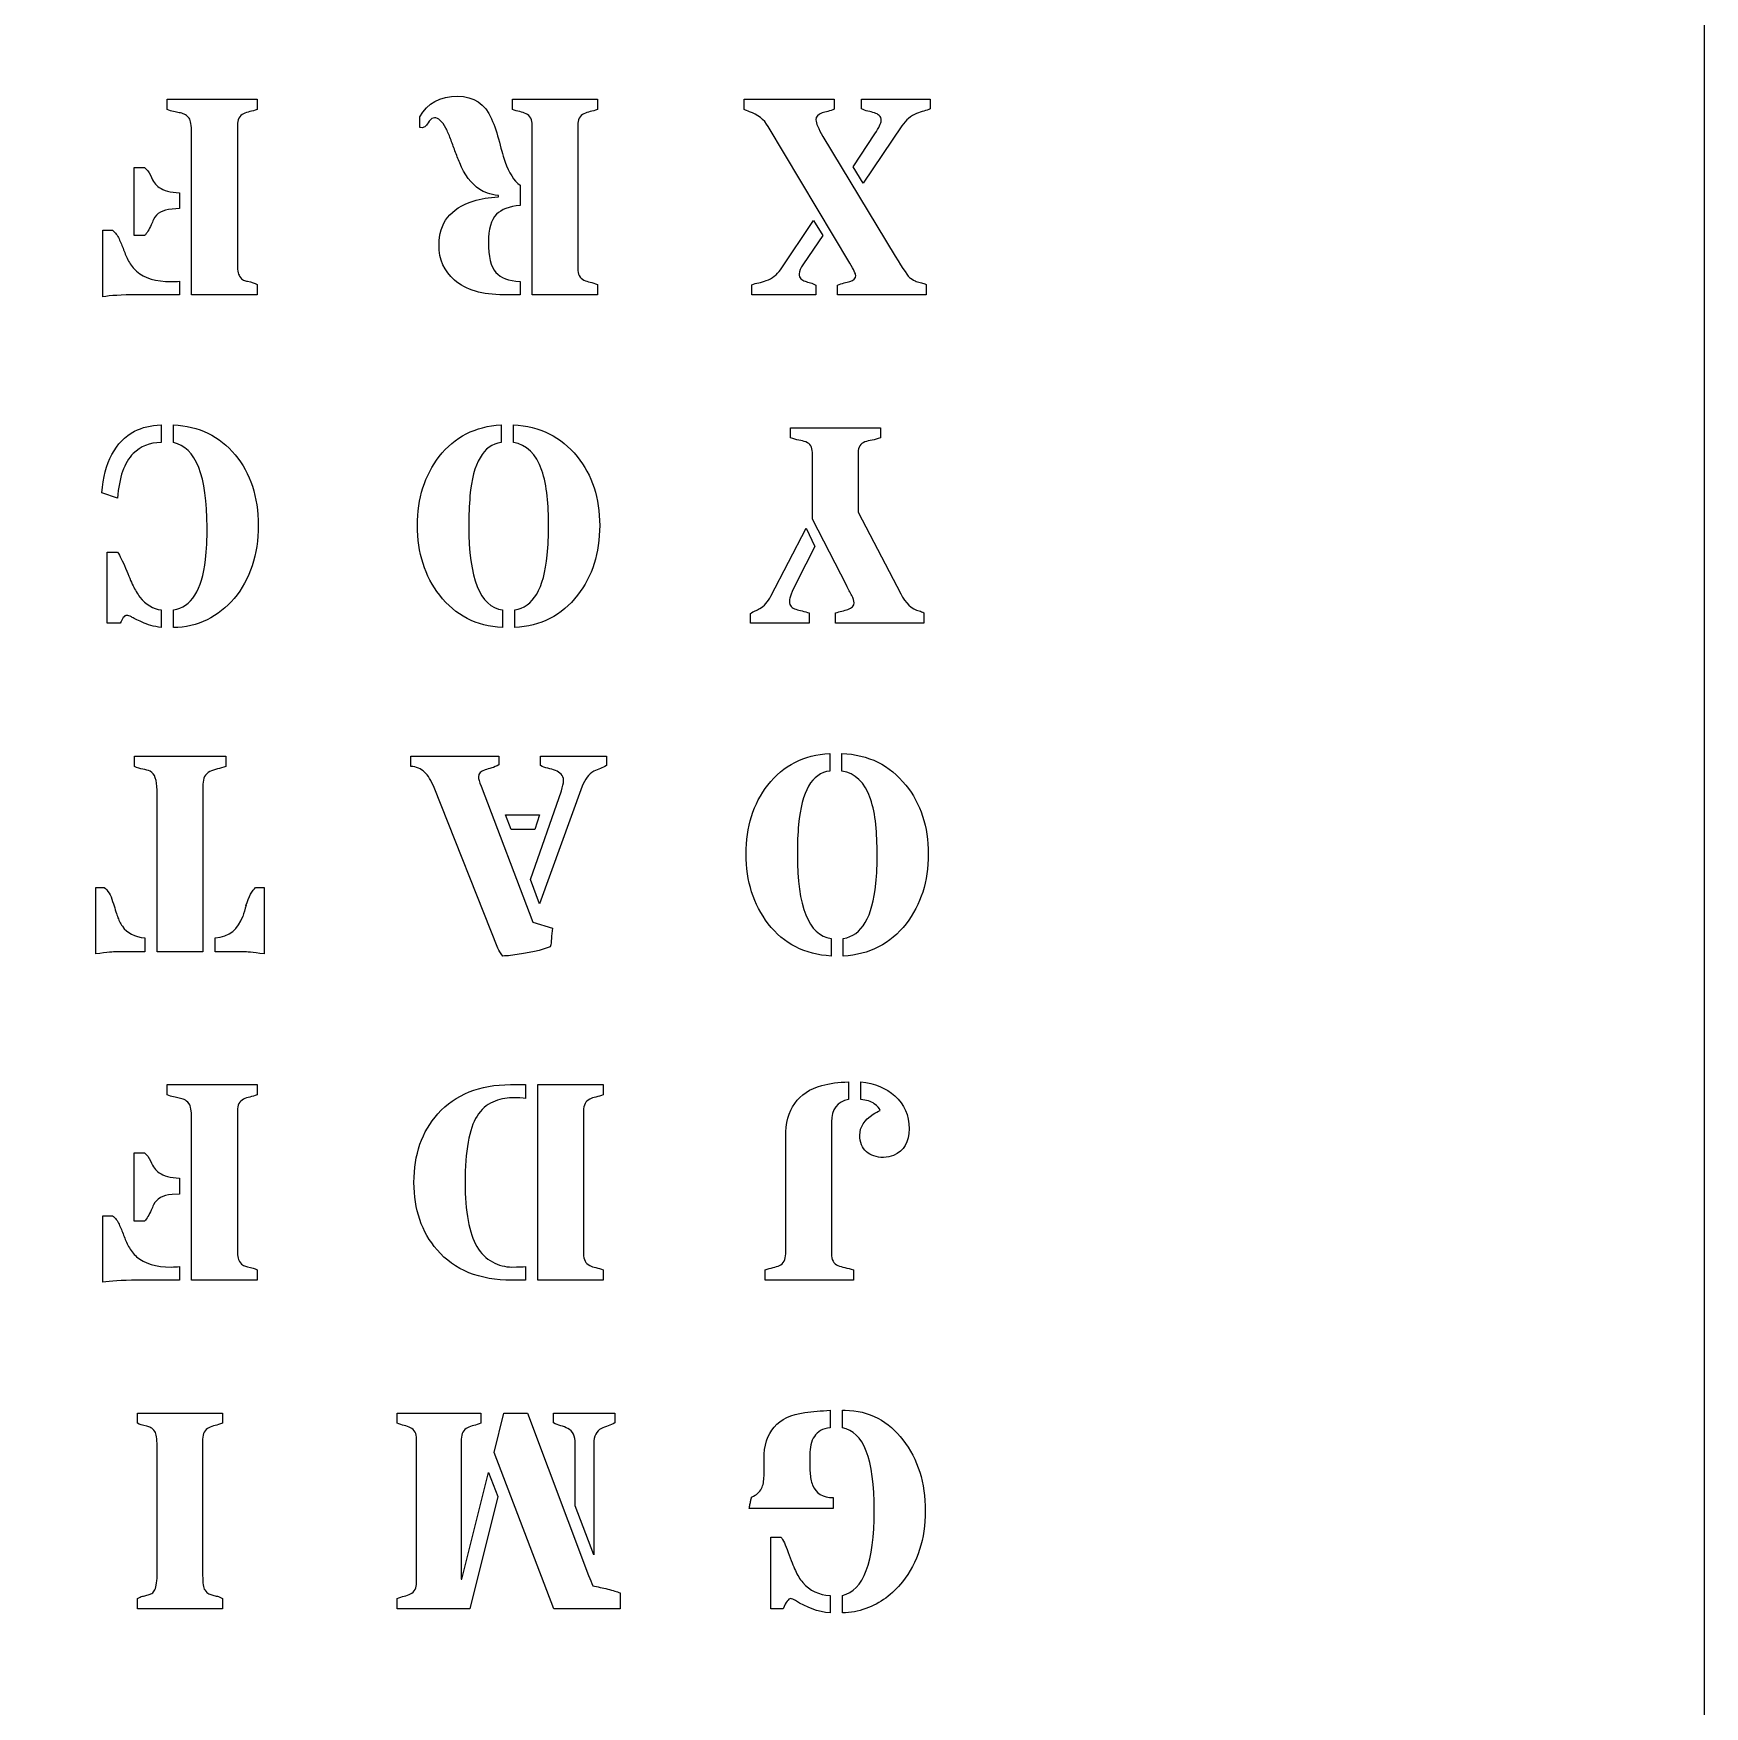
# Model space of a CAD drawing. Header units: millimetres. Extents: x -177 to 23, y -29 to 171.
# Drawn here: x -27.1 to 23, y 20.8 to 71 of the extents above; entities that cross this region are included whole.
import ezdxf

# ---------------------------------------------------------------- set-up
doc = ezdxf.new("R2010")
doc.units = ezdxf.units.MM
doc.layers.get('0').update_dxf_attribs({"linetype": 'CONTINUOUS'})

msp = doc.modelspace()

# ---------------------------------------------------------------- linework, layer by layer
for p, q in [((-23.106, 68.714), (-23.106, 69.02)), ((-23.106, 69.02), (-20.408, 69.02)), ((-20.408, 69.02), (-20.408, 68.714)), ((-12.744, 68.714), (-12.744, 69.02)), ((-12.744, 69.02), (-10.195, 69.02)), ((-10.195, 69.02), (-10.195, 68.714)), ((-5.791, 68.714), (-5.791, 69.02)), ((-5.791, 69.02), (-3.089, 69.02)), ((-3.089, 69.02), (-3.089, 68.722)), ((-2.271, 68.731), (-2.271, 69.02)), ((-2.271, 69.02), (-0.209, 69.02)), ((-0.209, 69.02), (-0.209, 68.731)), ((-15.525, 68.169), (-15.525, 68.491)), ((-22.371, 63.148), (-22.371, 68.012)), ((-20.999, 68.235), (-20.999, 64.127)), ((-12.149, 63.148), (-12.149, 68.235)), ((-10.786, 68.235), (-10.786, 63.941)), ((-2.622, 64.094), (-5.068, 68.198)), ((-3.428, 67.904), (-1.262, 64.313)), ((-2.523, 66.987), (-1.87, 67.979)), ((-1.056, 68.222), (-2.225, 66.499)), ((-24.09, 64.925), (-24.09, 66.97)), ((-24.09, 66.97), (-23.784, 66.97)), ((-2.225, 66.499), (-2.523, 66.987)), ((-12.517, 66.437), (-12.517, 65.83)), ((-22.739, 66.21), (-22.739, 65.735)), ((-13.166, 66.09), (-13.166, 66.127)), ((-22.739, 65.735), (-22.958, 65.718)), ((-4.705, 63.9), (-3.709, 65.375)), ((-3.709, 65.375), (-3.436, 64.925)), ((-25.032, 63.086), (-25.032, 65.086)), ((-25.032, 65.086), (-24.743, 65.086)), ((-23.784, 64.925), (-24.09, 64.925)), ((-3.436, 64.925), (-4.01, 64.078)), ((-22.739, 63.557), (-22.739, 63.148)), ((-20.408, 63.458), (-20.408, 63.148)), ((-12.517, 63.549), (-12.517, 63.148)), ((-10.195, 63.458), (-10.195, 63.148)), ((-5.564, 63.148), (-5.564, 63.45)), ((-3.638, 63.441), (-3.638, 63.148)), ((-2.994, 63.148), (-2.994, 63.441)), ((-0.333, 63.458), (-0.333, 63.148)), ((-22.739, 63.148), (-24.007, 63.148)), ((-20.408, 63.148), (-22.371, 63.148)), ((-12.517, 63.148), (-13.005, 63.148)), ((-10.195, 63.148), (-12.149, 63.148)), ((-3.638, 63.148), (-5.564, 63.148)), ((-0.333, 63.148), (-2.994, 63.148)), ((-23.286, 59.243), (-23.286, 58.714)), ((-22.918, 58.714), (-22.918, 59.243)), ((-13.085, 59.243), (-13.085, 58.714)), ((-12.717, 58.714), (-12.717, 59.243)), ((-4.399, 58.854), (-4.399, 59.16)), ((-4.399, 59.16), (-1.7, 59.16)), ((-1.7, 59.16), (-1.7, 58.854)), ((-3.746, 56.412), (-3.746, 58.416)), ((-2.374, 58.424), (-2.374, 56.623)), ((-24.592, 57.044), (-25.067, 57.205)), ((-2.725, 54.429), (-3.746, 56.412)), ((-2.374, 56.623), (-1.093, 54.168)), ((-4.99, 54.106), (-3.936, 56.143)), ((-3.936, 56.143), (-3.671, 55.59)), ((-24.906, 53.288), (-24.906, 55.42)), ((-24.906, 55.42), (-24.592, 55.42)), ((-3.671, 55.59), (-4.209, 54.532)), ((-24.513, 53.288), (-24.906, 53.288)), ((-23.286, 53.689), (-23.286, 53.16)), ((-22.918, 53.16), (-22.918, 53.689)), ((-13.044, 53.689), (-13.044, 53.16)), ((-12.676, 53.16), (-12.676, 53.689)), ((-5.601, 53.288), (-5.601, 53.581)), ((-3.845, 53.288), (-5.601, 53.288)), ((-3.845, 53.598), (-3.845, 53.288)), ((-3.048, 53.288), (-3.048, 53.598)), ((-0.399, 53.288), (-3.048, 53.288)), ((-0.399, 53.598), (-0.399, 53.288)), ((-24.086, 48.994), (-24.086, 49.3)), ((-24.086, 49.3), (-21.342, 49.3)), ((-21.342, 49.3), (-21.342, 48.994)), ((-15.794, 48.994), (-15.794, 49.3)), ((-15.794, 49.3), (-13.153, 49.3)), ((-13.153, 49.3), (-13.153, 49.04)), ((-11.905, 49.019), (-11.905, 49.3)), ((-11.905, 49.3), (-9.926, 49.3)), ((-9.926, 49.3), (-9.926, 49.019)), ((-3.225, 49.383), (-3.225, 48.854)), ((-2.857, 48.854), (-2.857, 49.383)), ((-23.408, 43.428), (-23.408, 48.275)), ((-22.032, 48.461), (-22.032, 43.428)), ((-13.182, 43.536), (-15.096, 48.354)), ((-13.686, 48.395), (-12.137, 44.321)), ((-12.207, 45.598), (-11.277, 48.259)), ((-10.649, 48.395), (-11.934, 44.866)), ((-25.247, 43.366), (-25.247, 45.358)), ((-25.247, 45.358), (-24.991, 45.358)), ((-20.449, 45.358), (-20.193, 45.358)), ((-20.193, 45.358), (-20.193, 43.366)), ((-11.934, 44.866), (-12.207, 45.598)), ((-12.137, 44.321), (-11.542, 44.139)), ((-23.776, 43.845), (-23.776, 43.428)), ((-21.664, 43.428), (-21.664, 43.845)), ((-3.184, 43.829), (-3.184, 43.3)), ((-2.816, 43.3), (-2.816, 43.829)), ((-23.776, 43.428), (-24.656, 43.428)), ((-22.032, 43.428), (-23.408, 43.428)), ((-20.784, 43.428), (-21.664, 43.428)), ((-23.106, 39.134), (-23.106, 39.44)), ((-23.106, 39.44), (-20.408, 39.44)), ((-20.408, 39.44), (-20.408, 39.134)), ((-12.802, 39.44), (-12.352, 39.44)), ((-12.352, 39.44), (-12.352, 39.027)), ((-11.984, 33.568), (-11.984, 39.44)), ((-11.984, 39.44), (-10.021, 39.44)), ((-10.021, 39.44), (-10.021, 39.134)), ((-2.661, 39.523), (-2.661, 38.994)), ((-2.293, 38.994), (-2.293, 39.523)), ((-22.371, 33.568), (-22.371, 38.432)), ((-20.999, 38.655), (-20.999, 34.547)), ((-10.612, 38.655), (-10.612, 34.361)), ((-3.174, 38.32), (-3.174, 34.361)), ((-4.545, 34.361), (-4.545, 37.87)), ((-24.09, 35.345), (-24.09, 37.39)), ((-24.09, 37.39), (-23.784, 37.39)), ((-22.739, 36.63), (-22.739, 36.155)), ((-22.739, 36.155), (-22.958, 36.138)), ((-25.032, 33.506), (-25.032, 35.506)), ((-25.032, 35.506), (-24.743, 35.506)), ((-23.784, 35.345), (-24.09, 35.345)), ((-22.739, 33.977), (-22.739, 33.568)), ((-20.408, 33.878), (-20.408, 33.568)), ((-12.352, 33.981), (-12.352, 33.568)), ((-10.021, 33.878), (-10.021, 33.568)), ((-5.157, 33.568), (-5.157, 33.878)), ((-2.512, 33.878), (-2.512, 33.568)), ((-22.739, 33.568), (-24.007, 33.568)), ((-20.408, 33.568), (-22.371, 33.568)), ((-12.352, 33.568), (-12.757, 33.568)), ((-10.021, 33.568), (-11.984, 33.568)), ((-2.512, 33.568), (-5.157, 33.568)), ((-3.213, 29.663), (-3.213, 29.134)), ((-2.845, 29.134), (-2.845, 29.663)), ((-2.845, 29.663), (-2.758, 29.663)), ((-23.991, 29.274), (-23.991, 29.58)), ((-23.991, 29.58), (-21.449, 29.58)), ((-21.449, 29.58), (-21.449, 29.274)), ((-16.205, 29.274), (-16.205, 29.58)), ((-16.205, 29.58), (-13.689, 29.58)), ((-13.689, 29.58), (-13.689, 29.274)), ((-13.296, 28.394), (-12.998, 29.58)), ((-12.998, 29.58), (-12.288, 29.58)), ((-12.288, 29.58), (-10.461, 24.704)), ((-11.511, 29.291), (-11.511, 29.58)), ((-11.511, 29.58), (-9.676, 29.58)), ((-9.676, 29.58), (-9.676, 29.291)), ((-22.04, 28.795), (-22.04, 24.704)), ((-15.622, 24.501), (-15.622, 28.795)), ((-14.279, 28.795), (-14.279, 24.597)), ((-10.858, 26.799), (-10.858, 28.667)), ((-10.304, 28.667), (-10.304, 25.324)), ((-23.408, 24.704), (-23.408, 28.588)), ((-11.507, 23.708), (-13.296, 28.394)), ((-5.196, 27.692), (-5.196, 28.192)), ((-14.259, 24.597), (-13.461, 27.799)), ((-13.461, 27.799), (-13.18, 27.072)), ((-13.18, 27.072), (-14.023, 23.708)), ((-10.304, 25.324), (-10.858, 26.799)), ((-3.118, 26.72), (-5.643, 26.72)), ((-3.118, 27.043), (-3.118, 26.72)), ((-4.994, 23.708), (-4.994, 25.857)), ((-4.994, 25.857), (-4.688, 25.857)), ((-14.279, 24.597), (-14.259, 24.597)), ((-9.515, 24.183), (-9.515, 23.708)), ((-3.213, 24.109), (-3.213, 23.58)), ((-2.845, 23.58), (-2.845, 24.109)), ((-23.991, 23.708), (-23.991, 24.018)), ((-21.449, 23.708), (-23.991, 23.708)), ((-21.449, 24.018), (-21.449, 23.708)), ((-16.205, 23.708), (-16.205, 24.018)), ((-14.023, 23.708), (-16.205, 23.708)), ((-9.515, 23.708), (-11.507, 23.708)), ((-4.622, 23.708), (-4.994, 23.708))]:
    msp.add_line(p, q)
for points in [[(23.024, -29.451), (23.024, 170.549), (-176.976, 170.549), (-176.976, -29.451)], [(-12.786, 47.102), (-12.951, 47.54), (-11.934, 47.54), (-12.071, 47.102)]]:
    msp.add_lwpolyline(points, close=True)
for centre, radius, start, end in [((-20.943, 64.197), 2.842, 154.6751, 158.2203), ((1.569, 37.772), 23.392, 162.4843, 163.3103), ((-20.943, 34.617), 2.842, 154.6751, 158.2203)]:
    msp.add_arc(centre, radius, start, end)
for points, knots in [([(-15.525, 68.491), (-15.297, 68.902), (-14.916, 69.107), (-14.385, 69.107), (-13.908, 69.107), (-13.571, 68.882), (-13.372, 68.433)], [0, 0, 0, 0, 1, 1, 1, 2, 2, 2, 2]), ([(-22.371, 68.012), (-22.371, 68.235), (-22.396, 68.38), (-22.447, 68.446), (-22.498, 68.512), (-22.546, 68.554), (-22.592, 68.572), (-22.637, 68.59), (-22.687, 68.604), (-22.741, 68.615), (-22.794, 68.626), (-22.852, 68.638), (-22.914, 68.65), (-22.976, 68.663), (-23.04, 68.684), (-23.106, 68.714)], [0, 0, 0, 0, 1, 1, 1, 2, 2, 2, 3, 3, 3, 4, 4, 4, 5, 5, 5, 5]), ([(-20.408, 68.714), (-20.482, 68.684), (-20.555, 68.661), (-20.695, 68.631), (-20.758, 68.61), (-20.813, 68.582)], [0, 0, 0, 0, 1, 1, 2, 2, 2, 2]), ([(-14.744, 68.152), (-14.854, 68.359), (-14.967, 68.462), (-15.083, 68.462), (-15.141, 68.462), (-15.193, 68.428), (-15.284, 68.293), (-15.321, 68.244), (-15.382, 68.18), (-15.416, 68.165), (-15.494, 68.165), (-15.517, 68.166), (-15.525, 68.169)], [5, 5, 5, 5, 6, 6, 6, 7, 7, 8, 8, 9, 9, 10, 10, 10, 10]), ([(-13.372, 68.433), (-13.281, 68.227), (-13.203, 67.993), (-13.071, 67.472), (-13.013, 67.272), (-12.963, 67.132)], [2, 2, 2, 2, 3, 3, 4, 4, 4, 4]), ([(-12.335, 68.582), (-12.393, 68.61), (-12.457, 68.631), (-12.598, 68.661), (-12.67, 68.684), (-12.744, 68.714)], [1, 1, 1, 1, 2, 2, 3, 3, 3, 3]), ([(-10.195, 68.714), (-10.269, 68.684), (-10.341, 68.661), (-10.482, 68.631), (-10.545, 68.61), (-10.6, 68.582)], [0, 0, 0, 0, 1, 1, 2, 2, 2, 2]), ([(-3.452, 68.607), (-3.576, 68.565), (-3.638, 68.497), (-3.638, 68.4), (-3.638, 68.301), (-3.568, 68.136), (-3.428, 67.904)], [0, 0, 0, 0, 1, 1, 1, 2, 2, 2, 2]), ([(-3.089, 68.722), (-3.149, 68.692), (-3.212, 68.669), (-3.277, 68.654), (-3.342, 68.639), (-3.4, 68.623), (-3.452, 68.607)], [0, 0, 0, 0, 1, 1, 1, 2, 2, 2, 2]), ([(-1.87, 67.979), (-1.743, 68.169), (-1.68, 68.3), (-1.68, 68.373), (-1.68, 68.446), (-1.699, 68.499), (-1.738, 68.532), (-1.776, 68.565), (-1.825, 68.592), (-1.884, 68.611), (-1.944, 68.63), (-2.008, 68.647), (-2.076, 68.663), (-2.145, 68.678), (-2.21, 68.7), (-2.271, 68.731)], [0, 0, 0, 0, 1, 1, 1, 2, 2, 2, 3, 3, 3, 4, 4, 4, 5, 5, 5, 5]), ([(-0.209, 68.731), (-0.267, 68.703), (-0.331, 68.68), (-0.471, 68.645), (-0.543, 68.621), (-0.618, 68.59)], [0, 0, 0, 0, 1, 1, 2, 2, 2, 2]), ([(-14.327, 67.107), (-14.377, 67.225), (-14.424, 67.346), (-14.515, 67.594), (-14.56, 67.716), (-14.648, 67.953), (-14.695, 68.059), (-14.744, 68.152)], [2, 2, 2, 2, 3, 3, 4, 4, 5, 5, 5, 5]), ([(-23.784, 66.97), (-23.715, 66.913), (-23.657, 66.834), (-23.608, 66.735), (-23.56, 66.636), (-23.519, 66.561), (-23.484, 66.51), (-23.45, 66.459), (-23.403, 66.413), (-23.342, 66.371)], [0, 0, 0, 0, 1, 1, 1, 2, 2, 2, 3, 3, 3, 3]), ([(-14.484, 63.59), (-14.793, 63.855), (-14.947, 64.206), (-14.947, 64.644), (-14.947, 65.305), (-14.604, 65.745), (-13.918, 65.962)], [1, 1, 1, 1, 2, 2, 2, 3, 3, 3, 3]), ([(-13.22, 65.565), (-13.385, 65.389), (-13.467, 65.111), (-13.467, 64.731), (-13.467, 64.298), (-13.392, 63.995), (-13.24, 63.822)], [1, 1, 1, 1, 2, 2, 2, 3, 3, 3, 3]), ([(-24.743, 65.086), (-24.66, 65.017), (-24.595, 64.931), (-24.549, 64.828), (-24.502, 64.725), (-24.456, 64.616), (-24.412, 64.501), (-24.368, 64.387), (-24.318, 64.273), (-24.261, 64.16), (-24.205, 64.048), (-24.124, 63.946), (-24.02, 63.855)], [0, 0, 0, 0, 1, 1, 1, 2, 2, 2, 3, 3, 3, 4, 4, 4, 4]), ([(-1.262, 64.313), (-1.02, 63.911), (-0.866, 63.688), (-0.8, 63.644), (-0.733, 63.6), (-0.676, 63.569), (-0.626, 63.551), (-0.576, 63.533), (-0.526, 63.519), (-0.475, 63.508), (-0.424, 63.497), (-0.377, 63.48), (-0.333, 63.458)], [0, 0, 0, 0, 1, 1, 1, 2, 2, 2, 3, 3, 3, 4, 4, 4, 4]), ([(-24.02, 63.855), (-23.791, 63.648), (-23.445, 63.545), (-22.982, 63.545), (-22.894, 63.545), (-22.813, 63.549), (-22.739, 63.557)], [0, 0, 0, 0, 1, 1, 1, 2, 2, 2, 2]), ([(-20.999, 64.127), (-20.999, 63.91), (-20.977, 63.77), (-20.889, 63.646), (-20.848, 63.607), (-20.774, 63.574), (-20.733, 63.561), (-20.689, 63.553)], [0, 0, 0, 0, 1, 1, 2, 2, 3, 3, 3, 3]), ([(-4.01, 64.078), (-4.098, 63.951), (-4.143, 63.853), (-4.143, 63.782), (-4.143, 63.712), (-4.125, 63.662), (-4.091, 63.632), (-4.056, 63.601), (-4.014, 63.576), (-3.965, 63.557), (-3.915, 63.538), (-3.861, 63.521), (-3.802, 63.506), (-3.742, 63.49), (-3.688, 63.469), (-3.638, 63.441)], [0, 0, 0, 0, 1, 1, 1, 2, 2, 2, 3, 3, 3, 4, 4, 4, 5, 5, 5, 5]), ([(-2.618, 63.549), (-2.502, 63.585), (-2.444, 63.645), (-2.444, 63.731), (-2.444, 63.775), (-2.503, 63.896), (-2.622, 64.094)], [2, 2, 2, 2, 3, 3, 3, 4, 4, 4, 4]), ([(-10.6, 63.59), (-10.545, 63.563), (-10.482, 63.541), (-10.341, 63.511), (-10.269, 63.488), (-10.195, 63.458)], [1, 1, 1, 1, 2, 2, 3, 3, 3, 3]), ([(-5.564, 63.45), (-5.498, 63.475), (-5.428, 63.495), (-5.279, 63.525), (-5.205, 63.546), (-5.13, 63.574)], [0, 0, 0, 0, 1, 1, 2, 2, 2, 2]), ([(-2.994, 63.441), (-2.928, 63.469), (-2.862, 63.49), (-2.729, 63.517), (-2.67, 63.532), (-2.618, 63.549)], [0, 0, 0, 0, 1, 1, 2, 2, 2, 2]), ([(-3.94, 58.73), (-4.001, 58.755), (-4.07, 58.774), (-4.149, 58.788), (-4.227, 58.802), (-4.311, 58.824), (-4.399, 58.854)], [0, 0, 0, 0, 1, 1, 1, 2, 2, 2, 2]), ([(-1.7, 58.854), (-1.789, 58.824), (-1.873, 58.801), (-1.955, 58.786), (-2.036, 58.771), (-2.108, 58.752), (-2.171, 58.73)], [0, 0, 0, 0, 1, 1, 1, 2, 2, 2, 2]), ([(-21.063, 58.346), (-20.603, 57.789), (-20.373, 57.084), (-20.373, 56.23), (-20.373, 55.346), (-20.614, 54.613), (-21.096, 54.032)], [1, 1, 1, 1, 2, 2, 2, 3, 3, 3, 3]), ([(-14.928, 54.131), (-15.372, 54.704), (-15.593, 55.401), (-15.593, 56.222), (-15.593, 57.04), (-15.376, 57.73), (-14.941, 58.292)], [1, 1, 1, 1, 2, 2, 2, 3, 3, 3, 3]), ([(-10.804, 58.292), (-10.352, 57.736), (-10.127, 57.046), (-10.127, 55.398), (-10.348, 54.701), (-10.792, 54.131)], [1, 1, 1, 1, 2, 2, 3, 3, 3, 3]), ([(-11.701, 55.334), (-11.673, 55.623), (-11.66, 55.92), (-11.66, 56.528), (-11.674, 56.823), (-11.732, 57.393), (-11.785, 57.65), (-11.862, 57.879)], [1, 1, 1, 1, 2, 2, 3, 3, 4, 4, 4, 4]), ([(-24.592, 55.42), (-24.523, 55.324), (-24.443, 55.163), (-24.352, 54.939), (-24.261, 54.714), (-24.186, 54.54), (-24.127, 54.416), (-24.068, 54.292), (-24, 54.179), (-23.922, 54.077)], [0, 0, 0, 0, 1, 1, 1, 2, 2, 2, 3, 3, 3, 3]), ([(-4.209, 54.532), (-4.36, 54.234), (-4.436, 54.044), (-4.436, 53.962), (-4.436, 53.879), (-4.417, 53.821), (-4.38, 53.788), (-4.343, 53.755), (-4.295, 53.729), (-4.238, 53.71), (-4.18, 53.69), (-4.116, 53.673), (-4.048, 53.658), (-3.979, 53.643), (-3.911, 53.623), (-3.845, 53.598)], [0, 0, 0, 0, 1, 1, 1, 2, 2, 2, 3, 3, 3, 4, 4, 4, 5, 5, 5, 5]), ([(-2.676, 53.705), (-2.554, 53.744), (-2.494, 53.81), (-2.494, 53.904), (-2.494, 53.962), (-2.517, 54.035), (-2.564, 54.123), (-2.611, 54.211), (-2.665, 54.313), (-2.725, 54.429)], [0, 0, 0, 0, 1, 1, 1, 2, 2, 2, 3, 3, 3, 3]), ([(-21.096, 54.032), (-21.325, 53.759), (-21.595, 53.546), (-22.217, 53.237), (-22.555, 53.16), (-22.918, 53.16)], [3, 3, 3, 3, 4, 4, 5, 5, 5, 5]), ([(-23.286, 53.16), (-23.512, 53.193), (-23.703, 53.247), (-23.858, 53.321), (-24.014, 53.396), (-24.12, 53.448), (-24.177, 53.478), (-24.233, 53.508), (-24.281, 53.524), (-24.319, 53.524), (-24.358, 53.524), (-24.391, 53.502), (-24.42, 53.458), (-24.449, 53.413), (-24.48, 53.357), (-24.513, 53.288)], [0, 0, 0, 0, 1, 1, 1, 2, 2, 2, 3, 3, 3, 4, 4, 4, 5, 5, 5, 5]), ([(-5.601, 53.581), (-5.557, 53.617), (-5.512, 53.643), (-5.465, 53.66), (-5.418, 53.677), (-5.37, 53.7), (-5.32, 53.73)], [0, 0, 0, 0, 1, 1, 1, 2, 2, 2, 2]), ([(-3.048, 53.598), (-2.987, 53.623), (-2.924, 53.642), (-2.857, 53.656), (-2.791, 53.67), (-2.731, 53.686), (-2.676, 53.705)], [0, 0, 0, 0, 1, 1, 1, 2, 2, 2, 2]), ([(-23.615, 48.845), (-23.678, 48.876), (-23.75, 48.896), (-23.832, 48.907), (-23.913, 48.918), (-23.998, 48.947), (-24.086, 48.994)], [0, 0, 0, 0, 1, 1, 1, 2, 2, 2, 2]), ([(-21.342, 48.994), (-21.43, 48.964), (-21.515, 48.938), (-21.598, 48.918), (-21.681, 48.897), (-21.755, 48.87), (-21.821, 48.837)], [0, 0, 0, 0, 1, 1, 1, 2, 2, 2, 2]), ([(-15.096, 48.354), (-15.178, 48.566), (-15.274, 48.722), (-15.383, 48.823), (-15.492, 48.923), (-15.629, 48.98), (-15.794, 48.994)], [0, 0, 0, 0, 1, 1, 1, 2, 2, 2, 2]), ([(-13.567, 48.887), (-13.699, 48.848), (-13.765, 48.779), (-13.765, 48.68), (-13.765, 48.625), (-13.739, 48.53), (-13.686, 48.395)], [0, 0, 0, 0, 1, 1, 1, 2, 2, 2, 2]), ([(-13.153, 49.04), (-13.222, 48.998), (-13.293, 48.967), (-13.366, 48.947), (-13.439, 48.926), (-13.506, 48.906), (-13.567, 48.887)], [0, 0, 0, 0, 1, 1, 1, 2, 2, 2, 2]), ([(-11.277, 48.259), (-11.233, 48.383), (-11.211, 48.486), (-11.211, 48.569), (-11.211, 48.651), (-11.235, 48.715), (-11.281, 48.761), (-11.328, 48.806), (-11.387, 48.842), (-11.457, 48.868), (-11.527, 48.894), (-11.602, 48.917), (-11.682, 48.936), (-11.762, 48.956), (-11.837, 48.983), (-11.905, 49.019)], [0, 0, 0, 0, 1, 1, 1, 2, 2, 2, 3, 3, 3, 4, 4, 4, 5, 5, 5, 5]), ([(-9.926, 49.019), (-9.981, 48.983), (-10.041, 48.954), (-10.106, 48.932), (-10.171, 48.91), (-10.236, 48.881), (-10.302, 48.845)], [0, 0, 0, 0, 1, 1, 1, 2, 2, 2, 2]), ([(-5.068, 44.271), (-5.512, 44.844), (-5.733, 45.541), (-5.733, 46.362), (-5.733, 47.18), (-5.516, 47.87), (-5.081, 48.432)], [1, 1, 1, 1, 2, 2, 2, 3, 3, 3, 3]), ([(-0.944, 48.432), (-0.492, 47.876), (-0.267, 47.186), (-0.267, 45.538), (-0.488, 44.841), (-0.932, 44.271)], [1, 1, 1, 1, 2, 2, 3, 3, 3, 3]), ([(-1.841, 45.474), (-1.813, 45.763), (-1.8, 46.06), (-1.8, 46.668), (-1.814, 46.963), (-1.872, 47.533), (-1.925, 47.79), (-2.002, 48.019)], [1, 1, 1, 1, 2, 2, 3, 3, 4, 4, 4, 4]), ([(-24.991, 45.358), (-24.883, 45.27), (-24.8, 45.131), (-24.681, 44.75), (-24.634, 44.601), (-24.562, 44.383), (-24.513, 44.283), (-24.449, 44.193)], [0, 0, 0, 0, 1, 1, 2, 2, 3, 3, 3, 3]), ([(-11.542, 44.139), (-11.558, 44.023), (-11.569, 43.919), (-11.575, 43.827), (-11.58, 43.735), (-11.591, 43.653), (-11.608, 43.581)], [0, 0, 0, 0, 1, 1, 1, 2, 2, 2, 2]), ([(-22.371, 38.432), (-22.371, 38.655), (-22.396, 38.8), (-22.447, 38.866), (-22.498, 38.932), (-22.546, 38.974), (-22.592, 38.992), (-22.637, 39.01), (-22.687, 39.024), (-22.741, 39.035), (-22.794, 39.046), (-22.852, 39.058), (-22.914, 39.07), (-22.976, 39.083), (-23.04, 39.104), (-23.106, 39.134)], [0, 0, 0, 0, 1, 1, 1, 2, 2, 2, 3, 3, 3, 4, 4, 4, 5, 5, 5, 5]), ([(-20.408, 39.134), (-20.482, 39.104), (-20.555, 39.081), (-20.695, 39.051), (-20.758, 39.03), (-20.813, 39.002)], [0, 0, 0, 0, 1, 1, 2, 2, 2, 2]), ([(-12.352, 39.027), (-12.44, 39.038), (-12.578, 39.043), (-12.952, 39.043), (-13.142, 39.001), (-13.525, 38.833), (-13.682, 38.692), (-13.806, 38.494)], [0, 0, 0, 0, 1, 1, 2, 2, 3, 3, 3, 3]), ([(-10.021, 39.134), (-10.096, 39.104), (-10.168, 39.081), (-10.308, 39.051), (-10.371, 39.03), (-10.426, 39.002)], [0, 0, 0, 0, 1, 1, 2, 2, 2, 2]), ([(-1.711, 38.659), (-1.727, 38.731), (-1.786, 38.8), (-1.886, 38.868), (-1.987, 38.935), (-2.123, 38.977), (-2.293, 38.994)], [0, 0, 0, 0, 1, 1, 1, 2, 2, 2, 2]), ([(-1.273, 39.101), (-0.986, 38.848), (-0.843, 38.52), (-0.843, 37.715), (-0.997, 37.448), (-1.306, 37.316), (-1.402, 37.275), (-1.504, 37.254), (-1.719, 37.254), (-1.815, 37.269), (-1.983, 37.326), (-2.056, 37.368), (-2.12, 37.423)], [1, 1, 1, 1, 2, 2, 3, 3, 3, 4, 4, 5, 5, 6, 6, 6, 6]), ([(-15.005, 34.477), (-15.467, 35.017), (-15.699, 35.692), (-15.699, 36.502), (-15.699, 37.342), (-15.459, 38.03), (-14.98, 38.564)], [1, 1, 1, 1, 2, 2, 2, 3, 3, 3, 3]), ([(-13.806, 38.494), (-14.046, 38.111), (-14.166, 37.447), (-14.166, 36.502), (-14.166, 35.623), (-14.047, 34.981), (-13.81, 34.576)], [3, 3, 3, 3, 4, 4, 4, 5, 5, 5, 5]), ([(-2.12, 37.423), (-2.255, 37.542), (-2.322, 37.707), (-2.322, 37.919), (-2.322, 38.167), (-2.189, 38.378), (-1.921, 38.552)], [6, 6, 6, 6, 7, 7, 7, 8, 8, 8, 8]), ([(-23.784, 37.39), (-23.715, 37.333), (-23.657, 37.254), (-23.608, 37.155), (-23.56, 37.056), (-23.519, 36.981), (-23.484, 36.93), (-23.45, 36.879), (-23.403, 36.833), (-23.342, 36.791)], [0, 0, 0, 0, 1, 1, 1, 2, 2, 2, 3, 3, 3, 3]), ([(-24.743, 35.506), (-24.66, 35.437), (-24.595, 35.351), (-24.549, 35.248), (-24.502, 35.145), (-24.456, 35.036), (-24.412, 34.921), (-24.368, 34.807), (-24.318, 34.693), (-24.261, 34.58), (-24.205, 34.468), (-24.124, 34.366), (-24.02, 34.275)], [0, 0, 0, 0, 1, 1, 1, 2, 2, 2, 3, 3, 3, 4, 4, 4, 4]), ([(-24.02, 34.275), (-23.791, 34.068), (-23.445, 33.965), (-22.982, 33.965), (-22.894, 33.965), (-22.813, 33.969), (-22.739, 33.977)], [0, 0, 0, 0, 1, 1, 1, 2, 2, 2, 2]), ([(-20.999, 34.547), (-20.999, 34.33), (-20.977, 34.19), (-20.889, 34.066), (-20.848, 34.027), (-20.774, 33.994), (-20.733, 33.981), (-20.689, 33.973)], [0, 0, 0, 0, 1, 1, 2, 2, 3, 3, 3, 3]), ([(-13.81, 34.576), (-13.689, 34.37), (-13.534, 34.216), (-13.153, 34.015), (-12.96, 33.965), (-12.566, 33.965), (-12.429, 33.97), (-12.352, 33.981)], [5, 5, 5, 5, 6, 6, 7, 7, 8, 8, 8, 8]), ([(-10.426, 34.01), (-10.371, 33.983), (-10.308, 33.961), (-10.168, 33.931), (-10.096, 33.908), (-10.021, 33.878)], [1, 1, 1, 1, 2, 2, 3, 3, 3, 3]), ([(-5.157, 33.878), (-5.077, 33.908), (-5, 33.932), (-4.851, 33.965), (-4.787, 33.985), (-4.731, 34.01)], [0, 0, 0, 0, 1, 1, 2, 2, 2, 2]), ([(-2.979, 34.01), (-2.921, 33.985), (-2.852, 33.965), (-2.771, 33.948), (-2.689, 33.932), (-2.603, 33.908), (-2.512, 33.878)], [0, 0, 0, 0, 1, 1, 1, 2, 2, 2, 2]), ([(-2.758, 29.663), (-2.403, 29.663), (-2.078, 29.583), (-1.488, 29.267), (-1.236, 29.051), (-1.027, 28.778)], [0, 0, 0, 0, 1, 1, 2, 2, 2, 2]), ([(-23.408, 28.588), (-23.408, 28.817), (-23.429, 28.962), (-23.472, 29.024), (-23.515, 29.086), (-23.555, 29.125), (-23.592, 29.142), (-23.629, 29.159), (-23.67, 29.172), (-23.714, 29.183)], [0, 0, 0, 0, 1, 1, 1, 2, 2, 2, 3, 3, 3, 3]), ([(-21.449, 29.274), (-21.524, 29.244), (-21.596, 29.221), (-21.737, 29.191), (-21.799, 29.17), (-21.854, 29.142)], [0, 0, 0, 0, 1, 1, 2, 2, 2, 2]), ([(-15.622, 28.795), (-15.622, 28.966), (-15.683, 29.081), (-15.804, 29.142), (-15.859, 29.17), (-15.921, 29.191), (-15.99, 29.206), (-16.059, 29.221), (-16.131, 29.244), (-16.205, 29.274)], [0, 0, 0, 0, 1, 1, 1, 2, 2, 2, 3, 3, 3, 3]), ([(-13.689, 29.274), (-13.763, 29.244), (-13.835, 29.221), (-13.976, 29.191), (-14.038, 29.17), (-14.093, 29.142)], [0, 0, 0, 0, 1, 1, 2, 2, 2, 2]), ([(-11.085, 29.117), (-11.149, 29.153), (-11.218, 29.181), (-11.294, 29.2), (-11.37, 29.219), (-11.442, 29.249), (-11.511, 29.291)], [0, 0, 0, 0, 1, 1, 1, 2, 2, 2, 2]), ([(-9.676, 29.291), (-9.734, 29.249), (-9.799, 29.218), (-9.945, 29.177), (-10.014, 29.15), (-10.077, 29.117)], [0, 0, 0, 0, 1, 1, 2, 2, 2, 2]), ([(-3.213, 29.134), (-3.436, 29.112), (-3.594, 29.027), (-3.778, 28.732), (-3.824, 28.55), (-3.824, 28.114), (-3.821, 27.935), (-3.807, 27.654), (-3.782, 27.528), (-3.738, 27.415)], [0, 0, 0, 0, 1, 1, 2, 2, 3, 3, 4, 4, 4, 4]), ([(-2.845, 24.109), (-2.209, 24.252), (-1.89, 25.1), (-1.89, 26.652), (-1.89, 28.205), (-2.209, 29.032), (-2.845, 29.134)], [0, 0, 0, 0, 1, 1, 1, 2, 2, 2, 2]), ([(-1.027, 28.778), (-0.581, 28.197), (-0.357, 27.485), (-0.357, 26.642), (-0.357, 25.805), (-0.586, 25.095), (-1.043, 24.514)], [2, 2, 2, 2, 3, 3, 3, 4, 4, 4, 4]), ([(-5.568, 27.059), (-5.419, 27.125), (-5.32, 27.21), (-5.271, 27.313), (-5.221, 27.417), (-5.196, 27.543), (-5.196, 27.692)], [0, 0, 0, 0, 1, 1, 1, 2, 2, 2, 2]), ([(-5.643, 26.72), (-5.634, 26.762), (-5.626, 26.801), (-5.618, 26.838), (-5.61, 26.875), (-5.601, 26.913), (-5.593, 26.952), (-5.585, 26.99), (-5.576, 27.026), (-5.568, 27.059)], [0, 0, 0, 0, 1, 1, 1, 2, 2, 2, 3, 3, 3, 3]), ([(-4.688, 25.857), (-4.625, 25.782), (-4.552, 25.63), (-4.386, 25.167), (-4.315, 24.985), (-4.197, 24.72), (-4.122, 24.601), (-4.031, 24.493)], [0, 0, 0, 0, 1, 1, 2, 2, 3, 3, 3, 3]), ([(-22.04, 24.704), (-22.04, 24.478), (-22.019, 24.334), (-21.976, 24.272), (-21.933, 24.21), (-21.894, 24.171), (-21.856, 24.154), (-21.819, 24.138), (-21.779, 24.124), (-21.734, 24.113), (-21.69, 24.102), (-21.644, 24.091), (-21.596, 24.08), (-21.548, 24.069), (-21.499, 24.048), (-21.449, 24.018)], [0, 0, 0, 0, 1, 1, 1, 2, 2, 2, 3, 3, 3, 4, 4, 4, 5, 5, 5, 5]), ([(-23.991, 24.018), (-23.941, 24.048), (-23.893, 24.069), (-23.846, 24.08), (-23.799, 24.091), (-23.754, 24.102), (-23.71, 24.113), (-23.666, 24.124), (-23.626, 24.138), (-23.59, 24.154), (-23.554, 24.171), (-23.522, 24.2), (-23.495, 24.241)], [0, 0, 0, 0, 1, 1, 1, 2, 2, 2, 3, 3, 3, 4, 4, 4, 4]), ([(-16.205, 24.018), (-16.131, 24.048), (-16.059, 24.071), (-15.99, 24.086), (-15.921, 24.101), (-15.859, 24.123), (-15.804, 24.15), (-15.683, 24.211), (-15.622, 24.328), (-15.622, 24.501)], [0, 0, 0, 0, 1, 1, 1, 2, 2, 2, 3, 3, 3, 3]), ([(-10.333, 24.398), (-10.262, 24.382), (-10.188, 24.365), (-10.112, 24.349), (-10.036, 24.332), (-9.961, 24.316), (-9.887, 24.299)], [0, 0, 0, 0, 1, 1, 1, 2, 2, 2, 2]), ([(-4.25, 23.952), (-4.311, 23.99), (-4.36, 24.01), (-4.399, 24.01), (-4.462, 24.01), (-4.537, 23.909), (-4.622, 23.708)], [1, 1, 1, 1, 2, 2, 2, 3, 3, 3, 3])]:
    msp.add_open_spline(points, degree=3, knots=knots)
for points in [[(-20.813, 68.582), (-20.937, 68.521), (-20.999, 68.406), (-20.999, 68.235)], [(-12.149, 68.235), (-12.149, 68.406), (-12.211, 68.521), (-12.335, 68.582)], [(-10.6, 68.582), (-10.724, 68.521), (-10.786, 68.406), (-10.786, 68.235)], [(-5.634, 68.644), (-5.692, 68.663), (-5.744, 68.687), (-5.791, 68.714)], [(-5.068, 68.198), (-5.195, 68.413), (-5.384, 68.561), (-5.634, 68.644)], [(-0.618, 68.59), (-0.791, 68.519), (-0.937, 68.396), (-1.056, 68.222)], [(-13.724, 66.309), (-13.983, 66.488), (-14.184, 66.754), (-14.327, 67.107)], [(-12.963, 67.132), (-12.85, 66.809), (-12.702, 66.578), (-12.517, 66.437)], [(-23.342, 66.371), (-23.21, 66.278), (-23.009, 66.224), (-22.739, 66.21)], [(-13.166, 66.127), (-13.422, 66.169), (-13.608, 66.229), (-13.724, 66.309)], [(-13.918, 65.962), (-13.697, 66.034), (-13.447, 66.076), (-13.166, 66.09)], [(-12.517, 65.83), (-12.845, 65.8), (-13.079, 65.711), (-13.22, 65.565)], [(-22.958, 65.718), (-23.241, 65.699), (-23.426, 65.597), (-23.511, 65.413)], [(-23.582, 65.251), (-23.645, 65.103), (-23.712, 64.994), (-23.784, 64.925)], [(-13.24, 63.822), (-13.1, 63.656), (-12.859, 63.565), (-12.517, 63.549)], [(-10.786, 63.941), (-10.786, 63.768), (-10.724, 63.651), (-10.6, 63.59)], [(-5.13, 63.574), (-4.948, 63.64), (-4.806, 63.749), (-4.705, 63.9)], [(-20.689, 63.553), (-20.562, 63.528), (-20.469, 63.497), (-20.408, 63.458)], [(-13.005, 63.148), (-13.649, 63.148), (-14.142, 63.295), (-14.484, 63.59)], [(-24.007, 63.148), (-24.476, 63.148), (-24.817, 63.127), (-25.032, 63.086)], [(-25.067, 57.205), (-24.99, 58.126), (-24.661, 58.741), (-24.08, 59.053)], [(-24.08, 59.053), (-23.862, 59.168), (-23.597, 59.232), (-23.286, 59.243)], [(-22.918, 59.243), (-22.153, 59.21), (-21.534, 58.911), (-21.063, 58.346)], [(-14.941, 58.292), (-14.481, 58.885), (-13.862, 59.201), (-13.085, 59.243)], [(-12.717, 59.243), (-11.921, 59.207), (-11.284, 58.89), (-10.804, 58.292)], [(-24.121, 58.383), (-24.394, 58.113), (-24.551, 57.667), (-24.592, 57.044)], [(-23.286, 58.714), (-23.63, 58.708), (-23.909, 58.598), (-24.121, 58.383)], [(-21.906, 56.172), (-21.906, 57.718), (-22.243, 58.565), (-22.918, 58.714)], [(-13.085, 58.714), (-13.617, 58.642), (-13.928, 58.108), (-14.019, 57.11)], [(-11.862, 57.879), (-12.036, 58.375), (-12.321, 58.653), (-12.717, 58.714)], [(-3.746, 58.416), (-3.746, 58.576), (-3.811, 58.681), (-3.94, 58.73)], [(-2.171, 58.73), (-2.306, 58.678), (-2.374, 58.576), (-2.374, 58.424)], [(-14.019, 57.11), (-14.044, 56.824), (-14.056, 56.528), (-14.056, 56.222)], [(-21.956, 55.201), (-21.922, 55.493), (-21.906, 55.817), (-21.906, 56.172)], [(-14.056, 56.222), (-14.056, 54.63), (-13.719, 53.785), (-13.044, 53.689)], [(-12.676, 53.689), (-12.122, 53.777), (-11.797, 54.325), (-11.701, 55.334)], [(-22.918, 53.689), (-22.376, 53.774), (-22.055, 54.278), (-21.956, 55.201)], [(-23.922, 54.077), (-23.743, 53.849), (-23.531, 53.719), (-23.286, 53.689)], [(-13.044, 53.16), (-13.832, 53.201), (-14.46, 53.525), (-14.928, 54.131)], [(-10.792, 54.131), (-11.266, 53.522), (-11.894, 53.199), (-12.676, 53.16)], [(-5.32, 53.73), (-5.191, 53.802), (-5.081, 53.927), (-4.99, 54.106)], [(-1.093, 54.168), (-0.947, 53.887), (-0.764, 53.718), (-0.543, 53.66)], [(-0.543, 53.66), (-0.491, 53.646), (-0.443, 53.626), (-0.399, 53.598)], [(-5.081, 48.432), (-4.621, 49.025), (-4.002, 49.341), (-3.225, 49.383)], [(-2.857, 49.383), (-2.061, 49.347), (-1.424, 49.03), (-0.944, 48.432)], [(-23.408, 48.275), (-23.408, 48.584), (-23.477, 48.774), (-23.615, 48.845)], [(-21.821, 48.837), (-21.962, 48.76), (-22.032, 48.635), (-22.032, 48.461)], [(-10.302, 48.845), (-10.456, 48.755), (-10.572, 48.604), (-10.649, 48.395)], [(-3.225, 48.854), (-3.757, 48.782), (-4.068, 48.248), (-4.159, 47.25)], [(-2.002, 48.019), (-2.176, 48.515), (-2.461, 48.793), (-2.857, 48.854)], [(-4.159, 47.25), (-4.184, 46.964), (-4.196, 46.668), (-4.196, 46.362)], [(-4.196, 46.362), (-4.196, 44.77), (-3.859, 43.925), (-3.184, 43.829)], [(-20.739, 44.812), (-20.653, 45.088), (-20.557, 45.27), (-20.449, 45.358)], [(-2.816, 43.829), (-2.262, 43.917), (-1.937, 44.465), (-1.841, 45.474)], [(-21.664, 43.845), (-21.237, 43.887), (-20.962, 44.102), (-20.838, 44.49)], [(-3.184, 43.3), (-3.972, 43.341), (-4.6, 43.665), (-5.068, 44.271)], [(-0.932, 44.271), (-1.406, 43.662), (-2.034, 43.339), (-2.816, 43.3)], [(-24.449, 44.193), (-24.309, 43.991), (-24.084, 43.876), (-23.776, 43.845)], [(-24.656, 43.428), (-24.695, 43.428), (-24.891, 43.407), (-25.247, 43.366)], [(-20.193, 43.366), (-20.549, 43.407), (-20.745, 43.428), (-20.784, 43.428)], [(-13.034, 43.3), (-13.102, 43.383), (-13.152, 43.461), (-13.182, 43.536)], [(-12.802, 43.317), (-12.89, 43.306), (-12.967, 43.3), (-13.034, 43.3)], [(-11.608, 43.581), (-11.848, 43.474), (-12.246, 43.385), (-12.802, 43.317)], [(-14.98, 38.564), (-14.456, 39.148), (-13.731, 39.44), (-12.802, 39.44)], [(-4.545, 37.87), (-4.545, 38.699), (-4.183, 39.214), (-3.459, 39.415)], [(-3.459, 39.415), (-3.225, 39.479), (-2.959, 39.514), (-2.661, 39.523)], [(-2.293, 39.523), (-1.875, 39.476), (-1.534, 39.335), (-1.273, 39.101)], [(-20.813, 39.002), (-20.937, 38.941), (-20.999, 38.826), (-20.999, 38.655)], [(-10.426, 39.002), (-10.55, 38.941), (-10.612, 38.826), (-10.612, 38.655)], [(-2.661, 38.994), (-3.003, 38.925), (-3.174, 38.7), (-3.174, 38.32)], [(-1.921, 38.552), (-1.847, 38.598), (-1.777, 38.634), (-1.711, 38.659)], [(-23.342, 36.791), (-23.21, 36.698), (-23.009, 36.644), (-22.739, 36.63)], [(-23.582, 35.671), (-23.645, 35.523), (-23.712, 35.414), (-23.784, 35.345)], [(-22.958, 36.138), (-23.241, 36.119), (-23.426, 36.017), (-23.511, 35.833)], [(-12.757, 33.568), (-13.735, 33.568), (-14.484, 33.871), (-15.005, 34.477)], [(-10.612, 34.361), (-10.612, 34.188), (-10.55, 34.071), (-10.426, 34.01)], [(-4.731, 34.01), (-4.607, 34.068), (-4.545, 34.185), (-4.545, 34.361)], [(-3.174, 34.361), (-3.174, 34.185), (-3.109, 34.068), (-2.979, 34.01)], [(-20.689, 33.973), (-20.562, 33.948), (-20.469, 33.917), (-20.408, 33.878)], [(-24.007, 33.568), (-24.476, 33.568), (-24.817, 33.547), (-25.032, 33.506)], [(-3.973, 29.597), (-3.733, 29.63), (-3.48, 29.652), (-3.213, 29.663)], [(-23.714, 29.183), (-23.846, 29.211), (-23.938, 29.241), (-23.991, 29.274)], [(-21.854, 29.142), (-21.978, 29.081), (-22.04, 28.966), (-22.04, 28.795)], [(-14.093, 29.142), (-14.217, 29.081), (-14.279, 28.966), (-14.279, 28.795)], [(-5.196, 28.192), (-5.196, 29.015), (-4.789, 29.484), (-3.973, 29.597)], [(-10.858, 28.667), (-10.858, 28.89), (-10.934, 29.04), (-11.085, 29.117)], [(-10.077, 29.117), (-10.228, 29.04), (-10.304, 28.89), (-10.304, 28.667)], [(-3.738, 27.415), (-3.638, 27.167), (-3.432, 27.043), (-3.118, 27.043)], [(-23.495, 24.241), (-23.437, 24.324), (-23.408, 24.478), (-23.408, 24.704)], [(-10.461, 24.704), (-10.414, 24.588), (-10.372, 24.486), (-10.333, 24.398)], [(-9.887, 24.299), (-9.727, 24.258), (-9.603, 24.219), (-9.515, 24.183)], [(-4.031, 24.493), (-3.822, 24.248), (-3.549, 24.12), (-3.213, 24.109)], [(-1.043, 24.514), (-1.341, 24.134), (-1.707, 23.867), (-2.143, 23.712)], [(-3.213, 23.58), (-3.579, 23.616), (-3.925, 23.74), (-4.25, 23.952)], [(-2.143, 23.712), (-2.363, 23.632), (-2.597, 23.588), (-2.845, 23.58)]]:
    msp.add_open_spline(points, degree=3)

doc.saveas('drawing.dxf')
